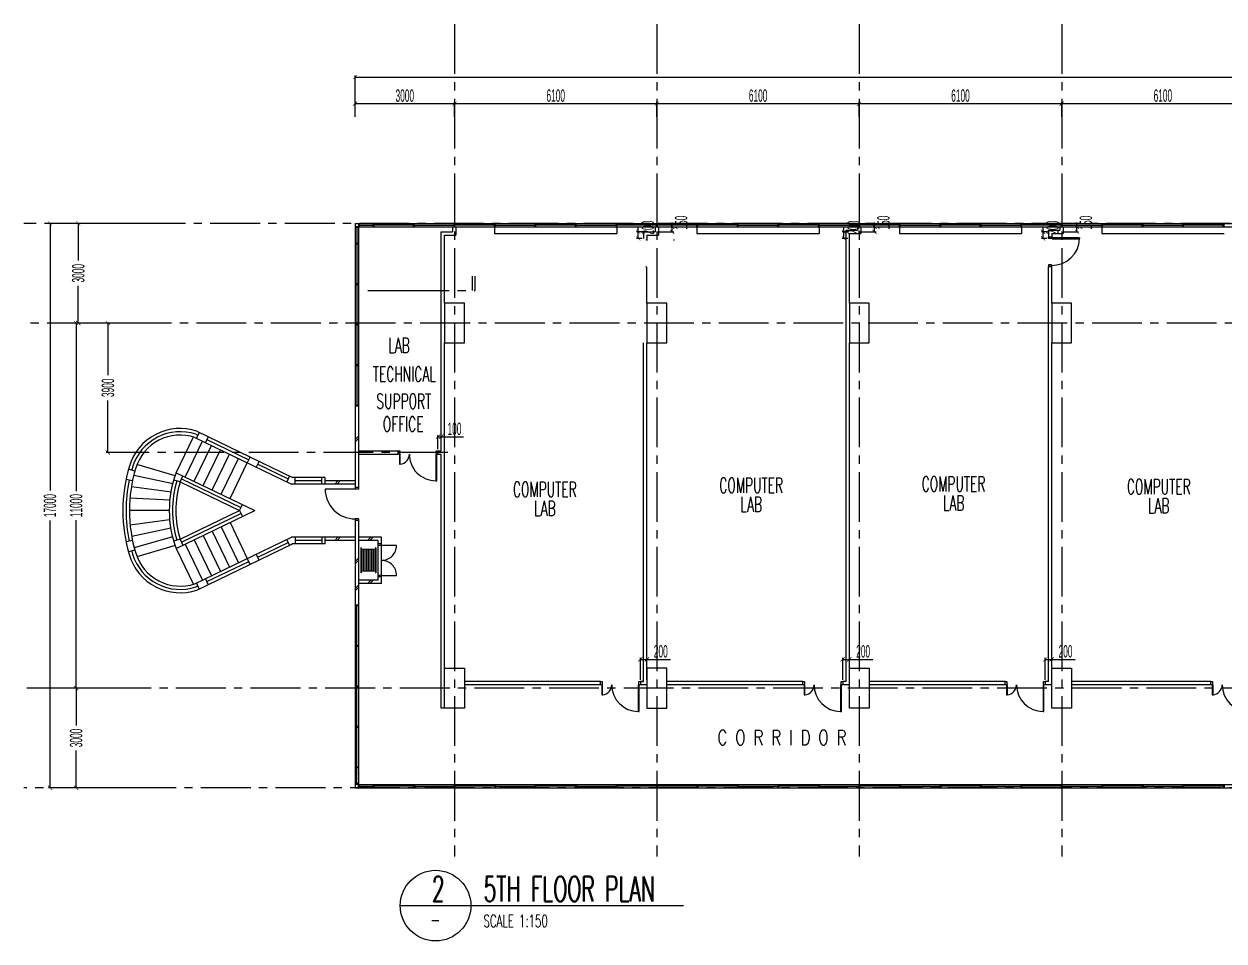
# Model space of a CAD drawing. Extents: x 41709 to 135709, y -129764 to -102139.
# Drawn here: x 41709 to 77879, y -129764 to -102139 of the extents above; entities that cross this region are included whole.
import ezdxf
from ezdxf.enums import TextEntityAlignment as Align

# ---------------------------------------------------------------- set-up
doc = ezdxf.new("R2010")
doc.units = 0
doc.header["$LTSCALE"] = 1000
doc.header["$MEASUREMENT"] = 0
doc.header["$PDMODE"] = 34
doc.header["$PDSIZE"] = -5
for name, pattern in [('CENTER', [2, 1.25, -0.25, 0.25, -0.25]), ('CENTER2', [1.125, 0.75, -0.125, 0.125, -0.125]), ('PHANTOM', [2.5, 1.25, -0.25, 0.25, -0.25, 0.25, -0.25])]:
    doc.linetypes.add(name, pattern=pattern)
doc.layers.get('DEFPOINTS').update_dxf_attribs({"linetype": 'CONTINUOUS'})
for name, color, linetype in [('DIM', 9, 'CONTINUOUS'), ('DIM3', 9, 'CONTINUOUS'), ('EX-WALL', 7, 'CONTINUOUS'), ('EX-WIN', 9, 'CONTINUOUS'), ('GRIDLINE', 8, 'PHANTOM'), ('LABEL', 4, 'CONTINUOUS'), ('NEUWALL', 3, 'CONTINUOUS'), ('SYMBOL', 1, 'CONTINUOUS'), ('TEXT', 4, 'CONTINUOUS')]:
    doc.layers.add(name, color=color, linetype=linetype)
doc.styles.add('R100', font='ic-romns.shx', dxfattribs={"width": 0.5, "height": 375})
doc.styles.add('ROMANS', font='SIMPLEX.shx')
doc.styles.add('SIMPLEX', font='SIMPLEX.shx')
doc.dimstyles.new('R100', dxfattribs={"dimtxt": 375, "dimasz": 125, "dimexe": 50, "dimexo": 50, "dimgap": 50, "dimtad": 1, "dimdec": 0, "dimzin": 0, "dimdsep": 46, "dimtxsty": 'R100', "dimblk": 'ARCHTICK', "dimcen": 0.09, "dimclrd": 8, "dimclre": 8, "dimclrt": 2, "dimadec": 0, "dimazin": 0, "dimtfac": 0.57971, "dimtdec": 0, "dimtofl": 0, "dimtmove": 0, "dimatfit": 3, "dimldrblk": 'ARCHTICK', "dimfxl": 1, "dimtolj": 1, "dimtzin": 0, "dimarcsym": 0})

# ---------------------------------------------------------------- blocks, each defined once
blk = doc.blocks.new('_ArchTick')
at = {"layer": 'NEUWALL', "color": 0, "const_width": 0.15}
blk.add_lwpolyline([(-0.5, -0.5), (0.5, 0.5)], dxfattribs=at)
blk = doc.blocks.new('*D15')
at = {"layer": 'DEFPOINTS', "color": 0}
for p in [(66887, -104536), (60787, -104988), (66887, -104988)]:
    blk.add_point(p, dxfattribs=at)
at = {"layer": 'DIM', "color": 8, "lineweight": -2}
for p, q in [((60787, -104938), (60787, -104486)), ((66887, -104938), (66887, -104486)), ((60787, -104536), (66887, -104536))]:
    blk.add_line(p, q, dxfattribs=at)
at = {"layer": 'DIM', "color": 8, "lineweight": -2, "xscale": 125, "yscale": 125, "zscale": 125, "rotation": 180}
blk.add_blockref('_ArchTick', (60787, -104536), dxfattribs=at)
at = {"layer": 'DIM', "color": 8, "lineweight": -2, "xscale": 125, "yscale": 125, "zscale": 125}
blk.add_blockref('_ArchTick', (66887, -104536), dxfattribs=at)
at = {"layer": 'DIM', "color": 7, "insert": (63837, -104298), "char_height": 375, "attachment_point": 5, "style": 'R100'}
blk.add_mtext('\\A1;6100', dxfattribs=at)
blk = doc.blocks.new('*D13')
at = {"layer": 'DEFPOINTS', "color": 0}
for p in [(124787, -103739), (51687, -104988), (124787, -104988)]:
    blk.add_point(p, dxfattribs=at)
at = {"layer": 'DIM', "color": 8, "lineweight": -2}
for p, q in [((51687, -104938), (51687, -103689)), ((51687, -103739), (124787, -103739)), ((124787, -104938), (124787, -103689))]:
    blk.add_line(p, q, dxfattribs=at)
at = {"layer": 'DIM', "color": 8, "lineweight": -2, "xscale": 125, "yscale": 125, "zscale": 125, "rotation": 180}
blk.add_blockref('_ArchTick', (51687, -103739), dxfattribs=at)
at = {"layer": 'DIM', "color": 8, "lineweight": -2, "xscale": 125, "yscale": 125, "zscale": 125}
blk.add_blockref('_ArchTick', (124787, -103739), dxfattribs=at)
at = {"layer": 'DIM', "color": 7, "insert": (88237, -103502), "char_height": 375, "attachment_point": 5, "style": 'R100'}
blk.add_mtext('\\A1;73100', dxfattribs=at)
blk = doc.blocks.new('*D9')
at = {"layer": 'DEFPOINTS', "color": 0}
for p in [(44191, -111148), (44239, -115048), (44763, -115048)]:
    blk.add_point(p, dxfattribs=at)
at = {"layer": 'DIM', "color": 8, "lineweight": -2}
for p, q in [((44239, -111148), (44239, -112718)), ((44241, -111148), (44289, -111148)), ((44239, -115048), (44239, -113478)), ((44713, -115048), (44189, -115048))]:
    blk.add_line(p, q, dxfattribs=at)
at = {"layer": 'DIM', "color": 8, "lineweight": -2, "xscale": 125, "yscale": 125, "zscale": 125}
for p, rotation in [((44239, -111148), 90), ((44239, -115048), 270)]:
    blk.add_blockref('_ArchTick', p, dxfattribs=dict(at, rotation=rotation))
at = {"layer": 'DIM', "color": 7, "insert": (44239, -113098), "char_height": 375, "attachment_point": 5, "rotation": 90, "style": 'R100'}
blk.add_mtext('\\A1;3900', dxfattribs=at)
blk = doc.blocks.new('*D8')
at = {"layer": 'DEFPOINTS', "color": 0}
for p in [(44676, -111148), (43283, -122148), (44676, -122148)]:
    blk.add_point(p, dxfattribs=at)
at = {"layer": 'DIM', "color": 8, "lineweight": -2}
for p, q in [((44626, -111148), (43233, -111148)), ((43283, -111148), (43283, -116214)), ((43283, -122148), (43283, -117082)), ((44626, -122148), (43233, -122148))]:
    blk.add_line(p, q, dxfattribs=at)
at = {"layer": 'DIM', "color": 8, "lineweight": -2, "xscale": 125, "yscale": 125, "zscale": 125}
for p, rotation in [((43283, -111148), 90), ((43283, -122148), 270)]:
    blk.add_blockref('_ArchTick', p, dxfattribs=dict(at, rotation=rotation))
at = {"layer": 'DIM', "color": 7, "insert": (43283, -116648), "char_height": 375, "attachment_point": 5, "rotation": 90, "style": 'R100'}
blk.add_mtext('\\A1;11000', dxfattribs=at)
blk = doc.blocks.new('*D7')
at = {"layer": 'DEFPOINTS', "color": 0}
for p in [(45262, -108148), (42494, -125148), (45262, -125148)]:
    blk.add_point(p, dxfattribs=at)
at = {"layer": 'DIM', "color": 8, "lineweight": -2}
for p, q in [((45212, -108148), (42444, -108148)), ((42494, -108148), (42494, -116196)), ((42494, -125148), (42494, -117100)), ((45212, -125148), (42444, -125148))]:
    blk.add_line(p, q, dxfattribs=at)
at = {"layer": 'DIM', "color": 8, "lineweight": -2, "xscale": 125, "yscale": 125, "zscale": 125}
for p, rotation in [((42494, -108148), 90), ((42494, -125148), 270)]:
    blk.add_blockref('_ArchTick', p, dxfattribs=dict(at, rotation=rotation))
at = {"layer": 'DIM', "color": 7, "insert": (42494, -116648), "char_height": 375, "attachment_point": 5, "rotation": 90, "style": 'R100'}
blk.add_mtext('\\A1;17000', dxfattribs=at)
blk = doc.blocks.new('*D6')
at = {"layer": 'DEFPOINTS', "color": 0}
for p in [(44626, -122148), (43283, -125148), (44517, -125148)]:
    blk.add_point(p, dxfattribs=at)
at = {"layer": 'DIM', "color": 8, "lineweight": -2}
for p, q in [((44576, -122148), (43233, -122148)), ((43283, -122148), (43283, -123268)), ((43283, -125148), (43283, -124028)), ((44467, -125148), (43233, -125148))]:
    blk.add_line(p, q, dxfattribs=at)
at = {"layer": 'DIM', "color": 8, "lineweight": -2, "xscale": 125, "yscale": 125, "zscale": 125}
for p, rotation in [((43283, -122148), 90), ((43283, -125148), 270)]:
    blk.add_blockref('_ArchTick', p, dxfattribs=dict(at, rotation=rotation))
at = {"layer": 'DIM', "color": 7, "insert": (43283, -123648), "char_height": 375, "attachment_point": 5, "rotation": 90, "style": 'R100'}
blk.add_mtext('\\A1;3000', dxfattribs=at)
blk = doc.blocks.new('*D10')
at = {"layer": 'DEFPOINTS', "color": 0}
for p in [(45049, -108148), (43346, -111148), (45049, -111148)]:
    blk.add_point(p, dxfattribs=at)
at = {"layer": 'DIM', "color": 8, "lineweight": -2}
for p, q in [((44999, -108148), (43296, -108148)), ((43346, -108148), (43346, -109268)), ((43346, -111148), (43346, -110028)), ((44999, -111148), (43296, -111148))]:
    blk.add_line(p, q, dxfattribs=at)
at = {"layer": 'DIM', "color": 8, "lineweight": -2, "xscale": 125, "yscale": 125, "zscale": 125}
for p, rotation in [((43346, -108148), 90), ((43346, -111148), 270)]:
    blk.add_blockref('_ArchTick', p, dxfattribs=dict(at, rotation=rotation))
at = {"layer": 'DIM', "color": 7, "insert": (43346, -109648), "char_height": 375, "attachment_point": 5, "rotation": 90, "style": 'R100'}
blk.add_mtext('\\A1;3000', dxfattribs=at)
blk = doc.blocks.new('*D16')
at = {"layer": 'DEFPOINTS', "color": 0}
for p in [(54287, -114573), (54187, -114998), (54287, -114998)]:
    blk.add_point(p, dxfattribs=at)
at = {"layer": 'DIM3', "color": 8, "lineweight": -2}
for p, q in [((54187, -114948), (54187, -114523)), ((54187, -114573), (54287, -114573)), ((54287, -114948), (54287, -114523)), ((54287, -114573), (54958, -114573))]:
    blk.add_line(p, q, dxfattribs=at)
at = {"layer": 'DIM3', "color": 8, "lineweight": -2, "xscale": 125, "yscale": 125, "zscale": 125, "rotation": 180}
blk.add_blockref('_ArchTick', (54187, -114573), dxfattribs=at)
at = {"layer": 'DIM3', "color": 8, "lineweight": -2, "xscale": 125, "yscale": 125, "zscale": 125}
blk.add_blockref('_ArchTick', (54287, -114573), dxfattribs=at)
at = {"layer": 'DIM3', "color": 7, "insert": (54685, -114336), "char_height": 375, "attachment_point": 5, "style": 'R100'}
blk.add_mtext('\\A1;100', dxfattribs=at)
blk = doc.blocks.new('*D17')
at = {"layer": 'DEFPOINTS', "color": 0}
for p in [(60487, -121279), (60287, -121948), (60487, -121948)]:
    blk.add_point(p, dxfattribs=at)
at = {"layer": 'DIM3', "color": 8, "lineweight": -2}
for p, q in [((60287, -121898), (60287, -121229)), ((60287, -121279), (60487, -121279)), ((60487, -121898), (60487, -121229)), ((60487, -121279), (61194, -121279))]:
    blk.add_line(p, q, dxfattribs=at)
at = {"layer": 'DIM3', "color": 8, "lineweight": -2, "xscale": 125, "yscale": 125, "zscale": 125, "rotation": 180}
blk.add_blockref('_ArchTick', (60287, -121279), dxfattribs=at)
at = {"layer": 'DIM3', "color": 8, "lineweight": -2, "xscale": 125, "yscale": 125, "zscale": 125}
blk.add_blockref('_ArchTick', (60487, -121279), dxfattribs=at)
at = {"layer": 'DIM3', "color": 7, "insert": (60903, -121041), "char_height": 375, "attachment_point": 5, "style": 'R100'}
blk.add_mtext('\\A1;200', dxfattribs=at)
blk = doc.blocks.new('*D18')
at = {"layer": 'DEFPOINTS', "color": 0}
for p in [(60787, -104536), (54687, -104988), (60787, -104988)]:
    blk.add_point(p, dxfattribs=at)
at = {"layer": 'DIM', "color": 8, "lineweight": -2}
for p, q in [((54687, -104938), (54687, -104486)), ((60787, -104938), (60787, -104486)), ((54687, -104536), (60787, -104536))]:
    blk.add_line(p, q, dxfattribs=at)
at = {"layer": 'DIM', "color": 8, "lineweight": -2, "xscale": 125, "yscale": 125, "zscale": 125, "rotation": 180}
blk.add_blockref('_ArchTick', (54687, -104536), dxfattribs=at)
at = {"layer": 'DIM', "color": 8, "lineweight": -2, "xscale": 125, "yscale": 125, "zscale": 125}
blk.add_blockref('_ArchTick', (60787, -104536), dxfattribs=at)
at = {"layer": 'DIM', "color": 7, "insert": (57737, -104298), "char_height": 375, "attachment_point": 5, "style": 'R100'}
blk.add_mtext('\\A1;6100', dxfattribs=at)
blk = doc.blocks.new('*D19')
at = {"layer": 'DEFPOINTS', "color": 0}
for p in [(54687, -104536), (51687, -104988), (54687, -104971)]:
    blk.add_point(p, dxfattribs=at)
at = {"layer": 'DIM', "color": 8, "lineweight": -2}
for p, q in [((51687, -104938), (51687, -104486)), ((54687, -104921), (54687, -104486)), ((51687, -104536), (54687, -104536))]:
    blk.add_line(p, q, dxfattribs=at)
at = {"layer": 'DIM', "color": 8, "lineweight": -2, "xscale": 125, "yscale": 125, "zscale": 125, "rotation": 180}
blk.add_blockref('_ArchTick', (51687, -104536), dxfattribs=at)
at = {"layer": 'DIM', "color": 8, "lineweight": -2, "xscale": 125, "yscale": 125, "zscale": 125}
blk.add_blockref('_ArchTick', (54687, -104536), dxfattribs=at)
at = {"layer": 'DIM', "color": 7, "insert": (53187, -104298), "char_height": 375, "attachment_point": 5, "style": 'R100'}
blk.add_mtext('\\A1;3000', dxfattribs=at)
blk = doc.blocks.new('*D20')
at = {"layer": 'DEFPOINTS', "color": 0}
for p in [(60729, -108248), (60729, -108398), (61245, -108248)]:
    blk.add_point(p, dxfattribs=at)
at = {"layer": 'DIM3', "color": 8, "lineweight": -2}
for p, q in [((61245, -108248), (61245, -108123)), ((60779, -108248), (61295, -108248)), ((60779, -108398), (61295, -108398)), ((61245, -108398), (61245, -108248))]:
    blk.add_line(p, q, dxfattribs=at)
at = {"layer": 'DIM3', "color": 8, "lineweight": -2, "xscale": 125, "yscale": 125, "zscale": 125}
for p, rotation in [((61245, -108248), 90), ((61245, -108398), 270)]:
    blk.add_blockref('_ArchTick', p, dxfattribs=dict(at, rotation=rotation))
at = {"layer": 'DIM3', "color": 7, "insert": (61518, -108123), "char_height": 375, "attachment_point": 5, "rotation": 90, "style": 'R100'}
blk.add_mtext('\\A1;150', dxfattribs=at)
blk = doc.blocks.new('*D21')
at = {"layer": 'DEFPOINTS', "color": 0}
for p in [(60224, -108398), (60387, -108398), (60387, -108598)]:
    blk.add_point(p, dxfattribs=at)
at = {"layer": 'DIM3', "color": 8, "lineweight": -2}
for p, q in [((60337, -108398), (60174, -108398)), ((60224, -108398), (60224, -108273)), ((60224, -108598), (60224, -108398)), ((60337, -108598), (60174, -108598))]:
    blk.add_line(p, q, dxfattribs=at)
at = {"layer": 'DIM3', "color": 8, "lineweight": -2, "xscale": 125, "yscale": 125, "zscale": 125}
for p, rotation in [((60224, -108398), 90), ((60224, -108598), 270)]:
    blk.add_blockref('_ArchTick', p, dxfattribs=dict(at, rotation=rotation))
at = {"layer": 'DIM3', "color": 7, "insert": (60515, -108273), "char_height": 375, "attachment_point": 5, "rotation": 90, "style": 'R100'}
blk.add_mtext('\\A1;200', dxfattribs=at)
blk = doc.blocks.new('*D14')
at = {"layer": 'DEFPOINTS', "color": 0}
for p in [(79087, -104536), (72987, -104988), (79087, -104988)]:
    blk.add_point(p, dxfattribs=at)
at = {"layer": 'DIM', "color": 8, "lineweight": -2}
for p, q in [((72987, -104938), (72987, -104486)), ((79087, -104938), (79087, -104486)), ((72987, -104536), (79087, -104536))]:
    blk.add_line(p, q, dxfattribs=at)
at = {"layer": 'DIM', "color": 8, "lineweight": -2, "xscale": 125, "yscale": 125, "zscale": 125, "rotation": 180}
blk.add_blockref('_ArchTick', (72987, -104536), dxfattribs=at)
at = {"layer": 'DIM', "color": 8, "lineweight": -2, "xscale": 125, "yscale": 125, "zscale": 125}
blk.add_blockref('_ArchTick', (79087, -104536), dxfattribs=at)
at = {"layer": 'DIM', "color": 7, "insert": (76037, -104298), "char_height": 375, "attachment_point": 5, "style": 'R100'}
blk.add_mtext('\\A1;6100', dxfattribs=at)
blk = doc.blocks.new('*D22')
at = {"layer": 'DEFPOINTS', "color": 0}
for p in [(66587, -121279), (66387, -121948), (66587, -121948)]:
    blk.add_point(p, dxfattribs=at)
at = {"layer": 'DIM3', "color": 8, "lineweight": -2}
for p, q in [((66387, -121898), (66387, -121229)), ((66387, -121279), (66587, -121279)), ((66587, -121898), (66587, -121229)), ((66587, -121279), (67294, -121279))]:
    blk.add_line(p, q, dxfattribs=at)
at = {"layer": 'DIM3', "color": 8, "lineweight": -2, "xscale": 125, "yscale": 125, "zscale": 125, "rotation": 180}
blk.add_blockref('_ArchTick', (66387, -121279), dxfattribs=at)
at = {"layer": 'DIM3', "color": 8, "lineweight": -2, "xscale": 125, "yscale": 125, "zscale": 125}
blk.add_blockref('_ArchTick', (66587, -121279), dxfattribs=at)
at = {"layer": 'DIM3', "color": 7, "insert": (67003, -121041), "char_height": 375, "attachment_point": 5, "style": 'R100'}
blk.add_mtext('\\A1;200', dxfattribs=at)
blk = doc.blocks.new('*D23')
at = {"layer": 'DEFPOINTS', "color": 0}
for p in [(72687, -121279), (72487, -121948), (72687, -121948)]:
    blk.add_point(p, dxfattribs=at)
at = {"layer": 'DIM3', "color": 8, "lineweight": -2}
for p, q in [((72487, -121898), (72487, -121229)), ((72487, -121279), (72687, -121279)), ((72687, -121898), (72687, -121229)), ((72687, -121279), (73394, -121279))]:
    blk.add_line(p, q, dxfattribs=at)
at = {"layer": 'DIM3', "color": 8, "lineweight": -2, "xscale": 125, "yscale": 125, "zscale": 125, "rotation": 180}
blk.add_blockref('_ArchTick', (72487, -121279), dxfattribs=at)
at = {"layer": 'DIM3', "color": 8, "lineweight": -2, "xscale": 125, "yscale": 125, "zscale": 125}
blk.add_blockref('_ArchTick', (72687, -121279), dxfattribs=at)
at = {"layer": 'DIM3', "color": 7, "insert": (73103, -121041), "char_height": 375, "attachment_point": 5, "style": 'R100'}
blk.add_mtext('\\A1;200', dxfattribs=at)
blk = doc.blocks.new('*D24')
at = {"layer": 'DEFPOINTS', "color": 0}
for p in [(72987, -104536), (66887, -104988), (72987, -104988)]:
    blk.add_point(p, dxfattribs=at)
at = {"layer": 'DIM', "color": 8, "lineweight": -2}
for p, q in [((66887, -104938), (66887, -104486)), ((72987, -104938), (72987, -104486)), ((66887, -104536), (72987, -104536))]:
    blk.add_line(p, q, dxfattribs=at)
at = {"layer": 'DIM', "color": 8, "lineweight": -2, "xscale": 125, "yscale": 125, "zscale": 125, "rotation": 180}
blk.add_blockref('_ArchTick', (66887, -104536), dxfattribs=at)
at = {"layer": 'DIM', "color": 8, "lineweight": -2, "xscale": 125, "yscale": 125, "zscale": 125}
blk.add_blockref('_ArchTick', (72987, -104536), dxfattribs=at)
at = {"layer": 'DIM', "color": 7, "insert": (69937, -104298), "char_height": 375, "attachment_point": 5, "style": 'R100'}
blk.add_mtext('\\A1;6100', dxfattribs=at)
blk = doc.blocks.new('*D26')
at = {"layer": 'DEFPOINTS', "color": 0}
for p in [(66424, -108398), (66587, -108398), (66587, -108598)]:
    blk.add_point(p, dxfattribs=at)
at = {"layer": 'DIM3', "color": 8, "lineweight": -2}
for p, q in [((66537, -108398), (66374, -108398)), ((66424, -108398), (66424, -108273)), ((66424, -108598), (66424, -108398)), ((66537, -108598), (66374, -108598))]:
    blk.add_line(p, q, dxfattribs=at)
at = {"layer": 'DIM3', "color": 8, "lineweight": -2, "xscale": 125, "yscale": 125, "zscale": 125}
for p, rotation in [((66424, -108398), 90), ((66424, -108598), 270)]:
    blk.add_blockref('_ArchTick', p, dxfattribs=dict(at, rotation=rotation))
at = {"layer": 'DIM3', "color": 7, "insert": (66715, -108273), "char_height": 375, "attachment_point": 5, "rotation": 90, "style": 'R100'}
blk.add_mtext('\\A1;200', dxfattribs=at)
blk = doc.blocks.new('*D25')
at = {"layer": 'DEFPOINTS', "color": 0}
for p in [(66829, -108248), (66829, -108398), (67345, -108248)]:
    blk.add_point(p, dxfattribs=at)
at = {"layer": 'DIM3', "color": 8, "lineweight": -2}
for p, q in [((67345, -108248), (67345, -108123)), ((66879, -108248), (67395, -108248)), ((66879, -108398), (67395, -108398)), ((67345, -108398), (67345, -108248))]:
    blk.add_line(p, q, dxfattribs=at)
at = {"layer": 'DIM3', "color": 8, "lineweight": -2, "xscale": 125, "yscale": 125, "zscale": 125}
for p, rotation in [((67345, -108248), 90), ((67345, -108398), 270)]:
    blk.add_blockref('_ArchTick', p, dxfattribs=dict(at, rotation=rotation))
at = {"layer": 'DIM3', "color": 7, "insert": (67618, -108123), "char_height": 375, "attachment_point": 5, "rotation": 90, "style": 'R100'}
blk.add_mtext('\\A1;150', dxfattribs=at)
blk = doc.blocks.new('*D27')
at = {"layer": 'DEFPOINTS', "color": 0}
for p in [(72424, -108398), (72587, -108398), (72587, -108598)]:
    blk.add_point(p, dxfattribs=at)
at = {"layer": 'DIM3', "color": 8, "lineweight": -2}
for p, q in [((72537, -108398), (72374, -108398)), ((72424, -108398), (72424, -108273)), ((72424, -108598), (72424, -108398)), ((72537, -108598), (72374, -108598))]:
    blk.add_line(p, q, dxfattribs=at)
at = {"layer": 'DIM3', "color": 8, "lineweight": -2, "xscale": 125, "yscale": 125, "zscale": 125}
for p, rotation in [((72424, -108398), 90), ((72424, -108598), 270)]:
    blk.add_blockref('_ArchTick', p, dxfattribs=dict(at, rotation=rotation))
at = {"layer": 'DIM3', "color": 7, "insert": (72715, -108273), "char_height": 375, "attachment_point": 5, "rotation": 90, "style": 'R100'}
blk.add_mtext('\\A1;200', dxfattribs=at)
blk = doc.blocks.new('*D28')
at = {"layer": 'DEFPOINTS', "color": 0}
for p in [(72929, -108248), (72929, -108398), (73445, -108248)]:
    blk.add_point(p, dxfattribs=at)
at = {"layer": 'DIM3', "color": 8, "lineweight": -2}
for p, q in [((73445, -108248), (73445, -108123)), ((72979, -108248), (73495, -108248)), ((72979, -108398), (73495, -108398)), ((73445, -108398), (73445, -108248))]:
    blk.add_line(p, q, dxfattribs=at)
at = {"layer": 'DIM3', "color": 8, "lineweight": -2, "xscale": 125, "yscale": 125, "zscale": 125}
for p, rotation in [((73445, -108248), 90), ((73445, -108398), 270)]:
    blk.add_blockref('_ArchTick', p, dxfattribs=dict(at, rotation=rotation))
at = {"layer": 'DIM3', "color": 7, "insert": (73718, -108123), "char_height": 375, "attachment_point": 5, "rotation": 90, "style": 'R100'}
blk.add_mtext('\\A1;150', dxfattribs=at)

msp = doc.modelspace()

# ---------------------------------------------------------------- linework, layer by layer
at = {"layer": 'EX-WALL', "color": 7}
for p, q in [((51786.7, -113653), (51686.7, -113653)), ((51686.7, -113653), (51686.7, -116148)), ((51786.7, -113653), (51786.7, -116148)), ((46297.6, -115655.5), (46818.8, -114574.6)), ((46860, -114594.5), (49770.5, -115998)), ((46891.6, -114499.6), (46952, -114528.8)), ((46993.3, -114443.1), (46908.9, -114618.1)), ((46923.2, -114404.7), (49802.9, -115798)), ((47263.5, -114573.4), (47179.1, -114748.4)), ((51786.7, -114558.6), (51686.7, -114659.9)), ((51786.7, -114629.7), (51686.7, -114731)), ((46567.8, -115785.8), (47089, -114704.9)), ((46838, -115916.1), (47359.3, -114835.2)), ((47108.3, -116046.4), (47629.5, -114965.5)), ((47222.1, -114659.2), (48482.7, -115268.1)), ((47378.5, -116176.7), (47899.7, -115095.8)), ((47648.7, -116307), (48169.9, -115226.2)), ((47918.9, -116437.4), (48440.1, -115356.5)), ((48524.5, -115181.5), (48440.1, -115356.5)), ((48794.7, -115311.8), (48710.4, -115486.8)), ((45051.1, -115606.4), (44858.6, -115552.2)), ((46201.5, -115993.8), (45015, -115743.1)), ((46263.2, -115749.9), (45112.2, -115410.4)), ((46297.6, -115655.5), (48666.8, -116798)), ((48752.9, -115398.6), (49670.7, -115841.9)), ((44979.7, -115898), (44784, -115857.1)), ((46159.4, -116240.4), (44945.4, -116081.7)), ((46413.9, -115933.6), (46222.4, -115876)), ((46413.9, -115933.6), (46500.8, -115753.5)), ((46413.9, -115933.6), (48206.3, -116798)), ((46457.3, -115843.6), (48249.7, -116707.9)), ((49712.9, -115754.5), (49628.5, -115929.5)), ((51686.7, -115998), (49770.5, -115998)), ((50786.7, -115798), (49802.9, -115798)), ((49886.7, -115998), (49886.7, -115798)), ((50686.7, -115998), (50686.7, -115798)), ((50786.7, -115998), (50786.7, -115798)), ((51686.7, -115898), (50786.7, -115898)), ((51173.1, -115898), (51074.4, -115998)), ((51243.4, -115898), (51144.6, -115998)), ((51786.7, -116098), (51686.7, -116098)), ((46101.8, -116487.8), (44902.5, -116425.6)), ((51786.7, -116148), (51686.7, -116148)), ((46086.7, -116798), (44886.7, -116798)), ((46297.6, -117940.4), (48666.8, -116798)), ((46413.9, -117662.3), (48206.3, -116798)), ((48206.3, -116798), (48293.2, -116617.8)), ((48206.3, -116798), (48293.2, -116978.1)), ((46099, -117078.3), (44908.4, -117234.1)), ((46457.3, -117752.4), (48249.7, -116888)), ((47918.9, -117158.6), (48440.1, -118239.5)), ((51786.7, -117048), (51686.7, -117048)), ((51686.7, -117048), (51686.7, -119643)), ((51786.7, -117098), (51686.7, -117098)), ((51786.7, -117048), (51786.7, -119643)), ((46131.5, -117331.8), (44956.8, -117580.1)), ((47108.3, -117549.5), (47629.5, -118630.4)), ((47378.5, -117419.2), (47899.7, -118500.1)), ((47648.7, -117288.9), (48169.9, -118369.8)), ((44979.7, -117698), (44784, -117738.9)), ((46184.8, -117584.1), (45033.2, -117923.8)), ((46263.2, -117846), (45112.2, -118185.6)), ((46413.9, -117662.3), (46222.4, -117719.9)), ((46413.9, -117662.3), (46500.8, -117842.4)), ((46567.8, -117810.1), (47089, -118891)), ((46838, -117679.8), (47359.3, -118760.7)), ((46860, -119001.5), (49770.5, -117598)), ((46923.2, -119191.2), (49802.9, -117798)), ((48752.9, -118197.3), (49670.7, -117754)), ((49712.9, -117841.4), (49628.5, -117666.4)), ((51686.7, -117598), (49770.5, -117598)), ((50786.7, -117798), (49786.7, -117798)), ((49886.7, -117598), (49886.7, -117798)), ((50686.7, -117598), (50686.7, -117798)), ((50786.7, -117798), (50786.7, -117598)), ((51686.7, -117698), (50786.7, -117698)), ((51173.1, -117598), (51074.4, -117698)), ((51243.4, -117598), (51144.6, -117698)), ((52062.4, -117698), (52163.6, -117598)), ((52133.5, -117698), (52234.8, -117598)), ((52486.7, -117798), (52386.7, -117798)), ((52486.7, -117848), (52386.7, -117848)), ((45051.1, -117989.5), (44858.6, -118043.7)), ((46297.6, -117940.4), (46818.8, -119021.3)), ((48524.5, -118414.4), (48440.1, -118239.5)), ((48794.7, -118284.1), (48710.4, -118109.2)), ((51786.7, -118230.2), (51686.7, -118331.5)), ((51871.7, -117923), (51861.7, -117923)), ((51861.7, -117923), (51861.7, -118673)), ((51871.7, -117923), (51871.7, -118673)), ((52301.7, -117973), (51871.7, -117973)), ((51886.7, -117973), (51886.7, -118623)), ((51936.7, -117973), (51936.7, -118623)), ((51986.7, -117973), (51986.7, -118623)), ((52036.7, -117973), (52036.7, -118623)), ((52086.7, -117973), (52086.7, -118623)), ((52136.7, -117973), (52136.7, -118623)), ((52186.7, -117973), (52186.7, -118623)), ((52236.7, -117973), (52236.7, -118623)), ((52286.7, -117973), (52286.7, -118623)), ((52311.7, -117923), (52301.7, -117923)), ((52301.7, -117923), (52301.7, -118673)), ((52311.7, -117923), (52311.7, -118673)), ((47222.1, -118936.7), (48482.7, -118327.8)), ((51786.7, -118301.4), (51686.7, -118402.7)), ((52301.7, -118623), (51871.7, -118623)), ((46993.3, -119152.8), (46908.9, -118977.9)), ((47263.5, -119022.5), (47179.1, -118847.6)), ((51871.7, -118673), (51861.7, -118673)), ((52062.4, -118998), (52163.6, -118898)), ((52133.5, -118998), (52234.8, -118898)), ((52311.7, -118673), (52301.7, -118673)), ((52486.7, -118748), (52386.7, -118748)), ((52486.7, -118798), (52386.7, -118798)), ((46891.6, -119096.3), (46952, -119067.2)), ((51786.7, -119046.7), (51686.7, -119147.9)), ((51786.7, -119117.8), (51686.7, -119219.1)), ((51786.7, -119643), (51686.7, -119643))]:
    msp.add_line(p, q, dxfattribs=at)
for points in [[(54386.7, -110548), (54386.7, -111748), (54986.7, -111748), (54986.7, -110548)], [(60486.7, -110548), (60486.7, -111748), (61086.7, -111748), (61086.7, -110548)], [(66586.7, -110548), (66586.7, -111748), (67186.7, -111748), (67186.7, -110548)], [(72686.7, -110548), (72686.7, -111748), (73286.7, -111748), (73286.7, -110548)], [(54386.7, -122748), (54386.7, -121548), (54986.7, -121548), (54986.7, -122748)], [(61086.7, -122748), (61086.7, -121548), (60486.7, -121548), (60486.7, -122748)], [(66586.7, -122748), (66586.7, -121548), (67186.7, -121548), (67186.7, -122748)], [(72686.7, -122748), (72686.7, -121548), (73286.7, -121548), (73286.7, -122748)]]:
    msp.add_lwpolyline(points, close=True, dxfattribs=at)
for points in [[(51686.7, -116148), (50786.7, -116148, 0.4142136), (51686.7, -117048)], [(52486.7, -118748), (52936.7, -118748, 0.4142136), (52486.7, -118298, 0.4142136), (52936.7, -117848), (52486.7, -117848)]]:
    msp.add_lwpolyline(points, format="xyb", dxfattribs=at)
for centre, radius, start, end in [((46417.2, -115922.6), 1600, 71.56505, 163.03533), ((46417.2, -115922.6), 1500, 71.56505, 163.03533), ((46417.2, -115922.6), 1400, 71.56505, 163.03533), ((49286.7, -116798), 4600, 163.03533, 196.96467), ((49286.7, -116798), 4400, 163.03533, 196.96467), ((49286.7, -116798), 4500, 163.03533, 164.28754), ((49286.7, -116798), 3200, 159.08285, 200.91715), ((49286.7, -116798), 4500, 168.19711, 191.80289), ((49286.7, -116798), 3100, 163.25525, 196.74475), ((49286.7, -116798), 3000, 163.25525, 196.74475), ((46417.2, -117673.3), 1600, 196.96467, 288.43495), ((49286.7, -116798), 4500, 195.71246, 196.96467), ((46417.2, -117673.3), 1500, 196.96467, 288.43495), ((46417.2, -117673.3), 1400, 196.96467, 288.43495)]:
    msp.add_arc(centre, radius, start, end, dxfattribs=at)
at = {"layer": 'EX-WIN', "color": 7}
for p, q in [((51686.7, -108148), (124786.7, -108148)), ((51686.7, -108148), (51686.7, -113653)), ((51786.7, -108248), (51686.7, -108248)), ((51786.7, -108273), (51686.7, -108273)), ((51736.7, -108273), (51736.7, -108748)), ((51786.7, -108148), (51786.7, -108248)), ((51786.7, -108248), (124686.7, -108248)), ((51786.7, -108248), (124686.7, -108248)), ((51786.7, -108248), (51786.7, -113653)), ((51811.7, -108148), (51811.7, -108248)), ((51811.7, -108198), (52234.2, -108198)), ((52234.2, -108248), (52234.2, -108148)), ((52259.2, -108248), (52259.2, -108148)), ((53454.2, -108198), (52259.2, -108198)), ((53454.2, -108248), (53454.2, -108148)), ((53479.2, -108248), (53479.2, -108148)), ((53479.2, -108198), (54674.2, -108198)), ((54674.2, -108248), (54674.2, -108148)), ((54699.2, -108248), (54699.2, -108148)), ((55894.2, -108198), (54699.2, -108198)), ((55894.2, -108248), (55894.2, -108148)), ((55919.2, -108248), (55919.2, -108148)), ((55919.2, -108198), (57114.2, -108198)), ((57114.2, -108248), (57114.2, -108148)), ((57139.2, -108248), (57139.2, -108148)), ((58334.2, -108198), (57139.2, -108198)), ((58334.2, -108248), (58334.2, -108148)), ((58359.2, -108248), (58359.2, -108148)), ((58359.2, -108198), (59554.2, -108198)), ((59554.2, -108248), (59554.2, -108148)), ((59579.2, -108248), (59579.2, -108148)), ((60774.2, -108198), (59579.2, -108198)), ((60774.2, -108248), (60774.2, -108148)), ((60799.2, -108248), (60799.2, -108148)), ((61994.2, -108198), (60799.2, -108198)), ((61994.2, -108248), (61994.2, -108148)), ((62019.2, -108248), (62019.2, -108148)), ((63214.2, -108198), (62019.2, -108198)), ((63214.2, -108248), (63214.2, -108148)), ((63239.2, -108248), (63239.2, -108148)), ((63239.2, -108198), (64434.2, -108198)), ((64434.2, -108248), (64434.2, -108148)), ((64459.2, -108248), (64459.2, -108148)), ((65654.2, -108198), (64459.2, -108198)), ((65654.2, -108248), (65654.2, -108148)), ((65679.2, -108248), (65679.2, -108148)), ((65679.2, -108198), (66874.2, -108198)), ((66874.2, -108248), (66874.2, -108148)), ((66899.2, -108248), (66899.2, -108148)), ((68094.2, -108198), (66899.2, -108198)), ((68094.2, -108248), (68094.2, -108148)), ((68119.2, -108248), (68119.2, -108148)), ((68119.2, -108198), (69314.2, -108198)), ((69314.2, -108248), (69314.2, -108148)), ((69339.2, -108248), (69339.2, -108148)), ((70534.2, -108198), (69339.2, -108198)), ((70534.2, -108248), (70534.2, -108148)), ((70559.2, -108248), (70559.2, -108148)), ((70559.2, -108198), (71754.2, -108198)), ((71754.2, -108248), (71754.2, -108148)), ((71779.2, -108248), (71779.2, -108148)), ((72974.2, -108198), (71779.2, -108198)), ((72974.2, -108248), (72974.2, -108148)), ((72999.2, -108248), (72999.2, -108148)), ((72999.2, -108198), (74194.2, -108198)), ((74194.2, -108248), (74194.2, -108148)), ((74219.2, -108248), (74219.2, -108148)), ((75414.2, -108198), (74219.2, -108198)), ((75414.2, -108248), (75414.2, -108148)), ((75439.2, -108248), (75439.2, -108148)), ((75439.2, -108198), (76634.2, -108198)), ((76634.2, -108248), (76634.2, -108148)), ((76659.2, -108248), (76659.2, -108148)), ((77854.2, -108198), (76659.2, -108198)), ((77854.2, -108248), (77854.2, -108148)), ((77879.2, -108248), (77879.2, -108148)), ((51786.7, -108748), (51686.7, -108748)), ((51786.7, -108773), (51686.7, -108773)), ((51736.7, -108773), (51736.7, -109968)), ((51786.7, -109968), (51686.7, -109968)), ((51786.7, -109993), (51686.7, -109993)), ((51736.7, -109993), (51736.7, -111188)), ((51786.7, -111188), (51686.7, -111188)), ((51786.7, -111213), (51686.7, -111213)), ((51736.7, -111213), (51736.7, -112408)), ((51786.7, -112408), (51686.7, -112408)), ((51786.7, -112433), (51686.7, -112433)), ((51736.7, -112433), (51736.7, -113628)), ((51786.7, -113628), (51686.7, -113628)), ((50686.7, -115898), (49886.7, -115898)), ((50686.7, -117698), (49886.7, -117698)), ((51686.7, -119643), (51686.7, -125148)), ((51786.7, -119668), (51686.7, -119668)), ((51736.7, -120863), (51736.7, -119668)), ((51786.7, -119643), (51786.7, -125048)), ((51786.7, -120863), (51686.7, -120863)), ((51786.7, -120888), (51686.7, -120888)), ((51736.7, -122083), (51736.7, -120888)), ((51786.7, -122083), (51686.7, -122083)), ((51786.7, -122108), (51686.7, -122108)), ((51736.7, -123303), (51736.7, -122108)), ((51786.7, -123303), (51686.7, -123303)), ((51786.7, -123328), (51686.7, -123328)), ((51736.7, -124523), (51736.7, -123328)), ((51786.7, -124523), (51686.7, -124523)), ((51786.7, -124548), (51686.7, -124548)), ((51736.7, -125023), (51736.7, -124548)), ((51786.7, -125023), (51686.7, -125023)), ((51786.7, -125048), (51686.7, -125048)), ((51786.7, -125048), (124686.7, -125048)), ((51786.7, -125148), (51786.7, -125048)), ((51811.7, -125148), (51811.7, -125048)), ((51811.7, -125098), (52234.2, -125098)), ((52234.2, -125048), (52234.2, -125148)), ((52259.2, -125048), (52259.2, -125148)), ((53454.2, -125098), (52259.2, -125098)), ((53454.2, -125048), (53454.2, -125148)), ((53479.2, -125048), (53479.2, -125148)), ((53479.2, -125098), (54674.2, -125098)), ((54674.2, -125048), (54674.2, -125148)), ((54699.2, -125048), (54699.2, -125148)), ((55894.2, -125098), (54699.2, -125098)), ((55894.2, -125048), (55894.2, -125148)), ((55919.2, -125048), (55919.2, -125148)), ((55919.2, -125098), (57114.2, -125098)), ((57114.2, -125048), (57114.2, -125148)), ((57139.2, -125048), (57139.2, -125148)), ((58334.2, -125098), (57139.2, -125098)), ((58334.2, -125048), (58334.2, -125148)), ((58359.2, -125048), (58359.2, -125148)), ((58359.2, -125098), (59554.2, -125098)), ((59554.2, -125048), (59554.2, -125148)), ((59579.2, -125048), (59579.2, -125148)), ((60774.2, -125098), (59579.2, -125098)), ((60774.2, -125048), (60774.2, -125148)), ((60799.2, -125048), (60799.2, -125148)), ((61994.2, -125098), (60799.2, -125098)), ((61994.2, -125048), (61994.2, -125148)), ((62019.2, -125048), (62019.2, -125148)), ((63214.2, -125098), (62019.2, -125098)), ((63214.2, -125048), (63214.2, -125148)), ((63239.2, -125048), (63239.2, -125148)), ((63239.2, -125098), (64434.2, -125098)), ((64434.2, -125048), (64434.2, -125148)), ((64459.2, -125048), (64459.2, -125148)), ((65654.2, -125098), (64459.2, -125098)), ((65654.2, -125048), (65654.2, -125148)), ((65679.2, -125048), (65679.2, -125148)), ((65679.2, -125098), (66874.2, -125098)), ((66874.2, -125048), (66874.2, -125148)), ((66899.2, -125048), (66899.2, -125148)), ((68094.2, -125098), (66899.2, -125098)), ((68094.2, -125048), (68094.2, -125148)), ((68119.2, -125048), (68119.2, -125148)), ((68119.2, -125098), (69314.2, -125098)), ((69314.2, -125048), (69314.2, -125148)), ((69339.2, -125048), (69339.2, -125148)), ((70534.2, -125098), (69339.2, -125098)), ((70534.2, -125048), (70534.2, -125148)), ((70559.2, -125048), (70559.2, -125148)), ((70559.2, -125098), (71754.2, -125098)), ((71754.2, -125048), (71754.2, -125148)), ((71779.2, -125048), (71779.2, -125148)), ((72974.2, -125098), (71779.2, -125098)), ((72974.2, -125048), (72974.2, -125148)), ((72999.2, -125048), (72999.2, -125148)), ((72999.2, -125098), (74194.2, -125098)), ((74194.2, -125048), (74194.2, -125148)), ((74219.2, -125048), (74219.2, -125148)), ((75414.2, -125098), (74219.2, -125098)), ((75414.2, -125048), (75414.2, -125148)), ((75439.2, -125048), (75439.2, -125148)), ((75439.2, -125098), (76634.2, -125098)), ((76634.2, -125048), (76634.2, -125148)), ((76659.2, -125048), (76659.2, -125148)), ((77854.2, -125098), (76659.2, -125098)), ((77854.2, -125048), (77854.2, -125148)), ((77879.2, -125048), (77879.2, -125148)), ((51686.7, -125148), (124786.7, -125148))]:
    msp.add_line(p, q, dxfattribs=at)
at = {"layer": 'GRIDLINE', "color": 7, "linetype": 'CENTER2', "ltscale": 2}
for p, q in [((54686.7, -102139), (54686.7, -127214.2)), ((60786.7, -102139), (60786.7, -127214.2)), ((66886.7, -102139), (66886.7, -127214.2)), ((72986.7, -102139), (72986.7, -127214.2)), ((134323.6, -108148), (41709.3, -108148)), ((133904, -111148), (41709.3, -111148)), ((54486.7, -115048), (44189.4, -115048)), ((133289.8, -122148), (41709.3, -122148)), ((134042.5, -125148), (41709.3, -125148))]:
    msp.add_line(p, q, dxfattribs=at)
at = {"layer": 'NEUWALL', "color": 7}
for p, q in [((54286.7, -114998), (54286.7, -108398)), ((54286.7, -108398), (54629.2, -108398)), ((54386.7, -110548), (54386.7, -108498)), ((54386.7, -108498), (54729.2, -108498)), ((55894.2, -108448), (59579.2, -108448)), ((60386.7, -108398), (60729.2, -108398)), ((60386.7, -108398), (60386.7, -108598)), ((60486.7, -108498), (60829.2, -108498)), ((60486.7, -108498), (60486.7, -108598)), ((61994.2, -108448), (65679.2, -108448)), ((66486.7, -121548), (66486.7, -108348)), ((66486.7, -108348), (66829.2, -108348)), ((66586.7, -108448), (66929.2, -108448)), ((66586.7, -110548), (66586.7, -108448)), ((68094.2, -108448), (71779.2, -108448)), ((72586.7, -108348), (72929.2, -108348)), ((72586.7, -108348), (72586.7, -108548)), ((72686.7, -108448), (73029.2, -108448)), ((72686.7, -108448), (72686.7, -108548)), ((74194.2, -108448), (77879.2, -108448)), ((60461.7, -108635), (60461.7, -108648)), ((60486.7, -108598), (60486.7, -108660)), ((61311.2, -108660), (61311.2, -108635)), ((72586.7, -108548), (72701.7, -108548)), ((72586.7, -108598), (72586.7, -108548)), ((72676.7, -108598), (72586.7, -108598)), ((72676.7, -108598), (72676.7, -108585)), ((73526.2, -108585), (72676.7, -108585)), ((72701.7, -108548), (72701.7, -108610)), ((72701.7, -108610), (73526.2, -108610)), ((73526.2, -108585), (73526.2, -108610)), ((60461.7, -109461), (60461.7, -109448)), ((60486.7, -109461.2), (60461.7, -109461)), ((60486.7, -109498), (60486.7, -109461.2)), ((60486.7, -110548), (60486.7, -109498)), ((72586.7, -109398), (72586.7, -109448)), ((72676.7, -109398), (72586.7, -109398)), ((72586.7, -121548), (72586.7, -109448)), ((72586.7, -109448), (72676.7, -109448)), ((72586.7, -109448), (72676.7, -109448)), ((72686.7, -109448), (72586.7, -109448)), ((72676.7, -109398), (72676.7, -109448)), ((72686.7, -110548), (72686.7, -109448)), ((54386.7, -121548), (54386.7, -111748)), ((60386.7, -121948), (60386.7, -111748)), ((60486.7, -121548), (60486.7, -111748)), ((66486.7, -121948), (66486.7, -111748)), ((66586.7, -121548), (66586.7, -111748)), ((72586.7, -121948), (72586.7, -111748)), ((72686.7, -121548), (72686.7, -111748)), ((51786.7, -114998), (52986.7, -114998)), ((52986.7, -114998), (53036.7, -114998)), ((52986.7, -115098), (52986.7, -114998)), ((53036.7, -114998), (53036.7, -115073)), ((54136.7, -115073), (54136.7, -114998)), ((54136.7, -114998), (54186.7, -114998)), ((54186.7, -114998), (54286.7, -114998)), ((54186.7, -114998), (54186.7, -115098)), ((51786.7, -115098), (52986.7, -115098)), ((53048.7, -115098), (52986.7, -115098)), ((53036.7, -115073), (53023.7, -115073)), ((53023.7, -115073), (53023.7, -115398)), ((53048.7, -115398), (53048.7, -115098)), ((54186.7, -115098), (54124.7, -115098)), ((54124.7, -115098), (54124.7, -115898.4)), ((54149.7, -115073), (54136.7, -115073)), ((54149.7, -115897.9), (54149.7, -115073)), ((54186.7, -115098), (54286.7, -115098)), ((54286.7, -122748), (54286.7, -115098)), ((53023.7, -115398), (53048.7, -115398)), ((54124.7, -115898.4), (54149.7, -115897.9)), ((52486.7, -117598), (51786.7, -117598)), ((52386.7, -117698), (51786.7, -117698)), ((52386.7, -117848), (52386.7, -117698)), ((52386.7, -118748), (52386.7, -117848)), ((52486.7, -117848), (52486.7, -117598)), ((52486.7, -118748), (52486.7, -117848)), ((52386.7, -118898), (51786.7, -118898)), ((52486.7, -118998), (51786.7, -118998)), ((52386.7, -118898), (52386.7, -118748)), ((52486.7, -118898), (52486.7, -118748)), ((52486.7, -118998), (52486.7, -118748)), ((59086.7, -121948), (54986.7, -121948)), ((59086.7, -122048), (54986.7, -122048)), ((59086.7, -121948), (59136.7, -121948)), ((59086.7, -122048), (59086.7, -121948)), ((59148.7, -122048), (59086.7, -122048)), ((59136.7, -122023), (59123.7, -122023)), ((59123.7, -122023), (59123.7, -122348)), ((59136.7, -121948), (59136.7, -122023)), ((59148.7, -122348), (59148.7, -122048)), ((60286.7, -122048), (60224.7, -122048)), ((60224.7, -122048), (60224.7, -122847.9)), ((60236.7, -122023), (60236.7, -121948)), ((60236.7, -121948), (60286.7, -121948)), ((60249.7, -122023), (60236.7, -122023)), ((60249.7, -122847.9), (60249.7, -122023)), ((60386.7, -121948), (60286.7, -121948)), ((60286.7, -121948), (60286.7, -122048)), ((60286.7, -121948), (60386.7, -121948)), ((60486.7, -122048), (60286.7, -122048)), ((65186.7, -121948), (61086.7, -121948)), ((65186.7, -122048), (61086.7, -122048)), ((65186.7, -122048), (65186.7, -121948)), ((65186.7, -121948), (65236.7, -121948)), ((65248.7, -122048), (65186.7, -122048)), ((65223.7, -122023), (65223.7, -122348)), ((65236.7, -122023), (65223.7, -122023)), ((65236.7, -121948), (65236.7, -122023)), ((65248.7, -122348), (65248.7, -122048)), ((66324.7, -122048), (66324.7, -122847.9)), ((66386.7, -122048), (66324.7, -122048)), ((66336.7, -121948), (66386.7, -121948)), ((66336.7, -122023), (66336.7, -121948)), ((66349.7, -122023), (66336.7, -122023)), ((66349.7, -122847.9), (66349.7, -122023)), ((66486.7, -121948), (66386.7, -121948)), ((66386.7, -121948), (66386.7, -122048)), ((66586.7, -122048), (66386.7, -122048)), ((71286.7, -121948), (67186.7, -121948)), ((71286.7, -122048), (67186.7, -122048)), ((71286.7, -122048), (71286.7, -121948)), ((71286.7, -121948), (71336.7, -121948)), ((71348.7, -122048), (71286.7, -122048)), ((71323.7, -122023), (71323.7, -122348)), ((71336.7, -122023), (71323.7, -122023)), ((71336.7, -121948), (71336.7, -122023)), ((71348.7, -122348), (71348.7, -122048)), ((72424.7, -122048), (72424.7, -122847.9)), ((72486.7, -122048), (72424.7, -122048)), ((72436.7, -121948), (72486.7, -121948)), ((72436.7, -122023), (72436.7, -121948)), ((72449.7, -122023), (72436.7, -122023)), ((72449.7, -122847.9), (72449.7, -122023)), ((72586.7, -121948), (72486.7, -121948)), ((72486.7, -121948), (72486.7, -122048)), ((72686.7, -122048), (72486.7, -122048)), ((77486.7, -121948), (73286.7, -121948)), ((77486.7, -122048), (73286.7, -122048)), ((77486.7, -122048), (77486.7, -121948)), ((77486.7, -121948), (77536.7, -121948)), ((77548.7, -122048), (77486.7, -122048)), ((77523.7, -122023), (77523.7, -122348)), ((77536.7, -122023), (77523.7, -122023)), ((77536.7, -121948), (77536.7, -122023)), ((77548.7, -122348), (77548.7, -122048)), ((59123.7, -122348), (59148.7, -122348)), ((65223.7, -122348), (65248.7, -122348)), ((71323.7, -122348), (71348.7, -122348)), ((77523.7, -122348), (77548.7, -122348)), ((54386.7, -122748), (54286.7, -122748)), ((60224.7, -122847.9), (60249.7, -122847.9)), ((66324.7, -122847.9), (66349.7, -122847.9)), ((72424.7, -122847.9), (72449.7, -122847.9))]:
    msp.add_line(p, q, dxfattribs=at)
at = {"layer": 'NEUWALL', "color": 7, "ltscale": 10}
for p, q in [((54629.2, -108248), (54629.2, -108398)), ((54729.2, -108248), (54729.2, -108498)), ((55894.2, -108248), (55894.2, -108448)), ((59579.2, -108248), (59579.2, -108448)), ((60729.2, -108248), (60729.2, -108398)), ((60829.2, -108248), (60829.2, -108498)), ((61994.2, -108248), (61994.2, -108448)), ((65679.2, -108248), (65679.2, -108448)), ((66829.2, -108248), (66829.2, -108348)), ((66929.2, -108248), (66929.2, -108448)), ((68094.2, -108248), (68094.2, -108448)), ((71779.2, -108248), (71779.2, -108448)), ((72929.2, -108248), (72929.2, -108348)), ((73029.2, -108248), (73029.2, -108448)), ((74194.2, -108248), (74194.2, -108448))]:
    msp.add_line(p, q, dxfattribs=at)
at = {"layer": 'NEUWALL', "color": 7}
for centre, radius, start, end in [((72696.9, -108581.4), 829.8, 268.60485, 358.02776), ((53023.7, -115098), 301, 274.76364, 360), ((54119.6, -115103.1), 794.8, 179.63039, 270.36961), ((59123.7, -122048), 301, 274.76364, 360), ((60225.7, -122047.5), 800.9, 180.03383, 269.93152), ((65223.7, -122048), 301, 274.76364, 0), ((66325.7, -122047.5), 800.9, 180.03383, 269.93152), ((71323.7, -122048), 301, 274.76364, 0), ((72425.7, -122047.5), 800.9, 180.03383, 269.93152), ((77523.7, -122048), 301, 274.76364, 0), ((78625.7, -122047.5), 800.9, 180.03383, 269.93152)]:
    msp.add_arc(centre, radius, start, end, dxfattribs=at)
at = {"layer": 'SYMBOL', "color": 7}
for p, q in [((55215, -109732.9), (55215, -110166.5)), ((52074.6, -110166.2), (53274.6, -110166.2))]:
    msp.add_line(p, q, dxfattribs=at)
at = {"layer": 'SYMBOL', "color": 7, "linetype": 'CENTER'}
msp.add_lwpolyline([(53274.6, -110166.3), (55308.6, -110166.5), (55308.6, -109732.9)], dxfattribs=at)
at = {"layer": 'TEXT', "color": 7}
msp.add_line((53050.7, -128699.1), (61587.6, -128699.1), dxfattribs=at)
msp.add_circle((54115.2, -128699.1), 1064.4, dxfattribs=at)

# ---------------------------------------------------------------- texts
at = {"layer": 'LABEL', "color": 7, "style": 'ROMANS', "width": 0.6}
for s, p in [('LAB ', (53106.4, -112045.9)), ('TECHNICAL', (53170.5, -112911.1)), ('SUPPORT', (53156.8, -113727.4)), ('OFFICE', (53138.5, -114417.2)), ('COMPUTER', (57407.4, -116384.4)), ('COMPUTER', (63627.5, -116262.1)), ('COMPUTER', (69727.5, -116221.3)), ('COMPUTER', (75911.7, -116302.9)), ('LAB', (63627.5, -116835.2)), ('LAB', (69727.5, -116794.4)), ('LAB', (75911.7, -116876)), ('LAB', (57407.4, -116957.5))]:
    msp.add_text(s, height=450, dxfattribs=at).set_placement(p, align=Align.CENTER)
at = {"layer": 'LABEL', "color": 7, "style": 'SIMPLEX', "width": 0.75}
msp.add_text('C O R R I D O R', height=450, dxfattribs=at).set_placement((62609.8, -123859.4))
at = {"layer": 'TEXT', "color": 7, "style": 'ROMANS', "width": 0.6}
for s, height, p in [('2', 750, (54000.6, -128569.4)), ('5TH FLOOR PLAN', 750, (55560.3, -128569.4)), ('SCALE 1:150  ', 375, (55560.3, -129349.2))]:
    msp.add_text(s, height=height, dxfattribs=at).set_placement(p)
msp.add_text('-', height=450, dxfattribs=at).set_placement((54107.6, -129337.5), align=Align.CENTER)

# ---------------------------------------------------------------- dimensions: what is measured, and where the dimension line sits
at = {"layer": 'DIM', "color": 7}
for base, p2, picture, middle in [((124786.7, -103739), (124786.7, -104987.9), '*D13', (88236.7, -103501.5)), ((54686.7, -104535.6), (54686.7, -104971.4), '*D19', (53186.7, -104298.1))]:
    dim = msp.add_linear_dim(base=base, p1=(51686.7, -104987.9), p2=p2, dimstyle='R100', override={"dimclrt": 7}, dxfattribs=at)
    dim.commit()
    dim.dimension.update_dxf_attribs({"geometry": picture, "text_midpoint": middle})
for p1, p2, picture, middle in [((54686.7, -104987.9), (60786.7, -104987.9), '*D18', (57736.7, -104298.1)), ((60786.7, -104987.9), (66886.7, -104987.9), '*D15', (63836.7, -104298.1)), ((66886.7, -104987.9), (72986.7, -104987.9), '*D24', (69936.7, -104298.1)), ((72986.7, -104987.9), (79086.7, -104987.9), '*D14', (76036.7, -104298.1))]:
    dim = msp.add_aligned_dim(p1=p1, p2=p2, distance=452.2, dimstyle='R100', override={"dimclrt": 7}, dxfattribs=at)
    dim.commit()
    dim.dimension.update_dxf_attribs({"geometry": picture, "text_midpoint": middle})
for base, p1, p2, picture, middle in [((42494, -125148), (45261.8, -108148), (45261.8, -125148), '*D7', (42494, -116648)), ((43345.6, -111148), (45048.9, -108148), (45048.9, -111148), '*D10', (43345.6, -109648)), ((43283.1, -122148), (44676.3, -111148), (44676.3, -122148), '*D8', (43283.1, -116648)), ((44239.4, -115048), (44190.5, -111148), (44763.4, -115048), '*D9', (44239.4, -113098)), ((43283.1, -125148), (44626.3, -122148), (44516.6, -125148), '*D6', (43283.1, -123648))]:
    dim = msp.add_linear_dim(base=base, p1=p1, p2=p2, angle=90, dimstyle='R100', override={"dimclrt": 7}, dxfattribs=at)
    dim.commit()
    dim.dimension.update_dxf_attribs({"geometry": picture, "text_midpoint": middle, "text_rotation": 90})
at = {"layer": 'DIM3', "color": 7}
for p1, p2, distance, picture, middle in [((60729.2, -108398), (60729.2, -108248), -516.1, '*D20', (61518.5, -108123)), ((66829.2, -108398), (66829.2, -108248), -516.1, '*D25', (67618.5, -108123)), ((72929.2, -108398), (72929.2, -108248), -516.1, '*D28', (73718.5, -108123)), ((60386.7, -108598), (60386.7, -108398), 162.4, '*D21', (60515.4, -108273)), ((66586.7, -108598), (66586.7, -108398), 162.4, '*D26', (66715.4, -108273)), ((72586.7, -108598), (72586.7, -108398), 162.4, '*D27', (72715.4, -108273))]:
    dim = msp.add_aligned_dim(p1=p1, p2=p2, distance=distance, dimstyle='R100', override={"dimclrt": 7}, dxfattribs=at)
    dim.commit()
    dim.dimension.update_dxf_attribs({"geometry": picture, "text_midpoint": middle, "text_rotation": 90})
for p1, p2, distance, picture, middle in [((54186.7, -114998), (54286.7, -114998), 424.9, '*D16', (54684.9, -114335.6)), ((60286.7, -121948), (60486.7, -121948), 669, '*D17', (60902.8, -121041.4)), ((66386.7, -121948), (66586.7, -121948), 669, '*D22', (67002.8, -121041.4)), ((72486.7, -121948), (72686.7, -121948), 669, '*D23', (73102.8, -121041.4))]:
    dim = msp.add_aligned_dim(p1=p1, p2=p2, distance=distance, dimstyle='R100', override={"dimclrt": 7}, dxfattribs=at)
    dim.commit()
    dim.dimension.update_dxf_attribs({"geometry": picture, "text_midpoint": middle})

doc.saveas('drawing.dxf')
